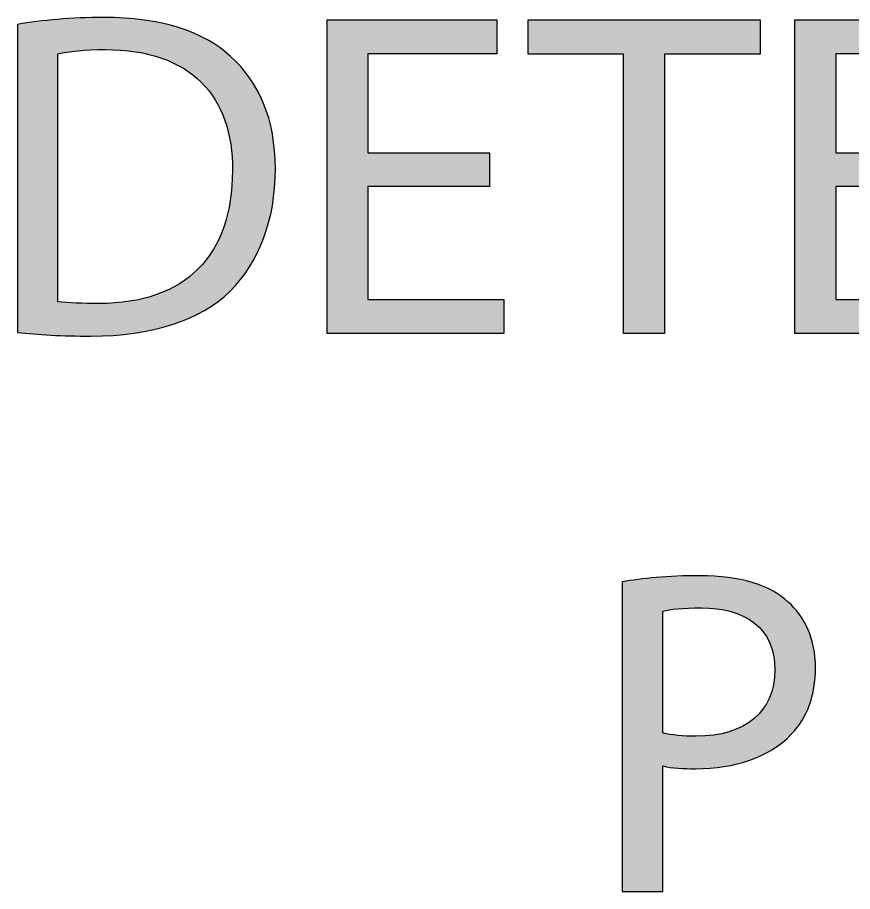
# Model space of a CAD drawing. Extents: x 0 to 360, y -268 to 0.
# Drawn here: x 291.81 to 297.19, y -194 to -188.37 of the extents above; entities that cross this region are included whole.
import ezdxf

# ---------------------------------------------------------------- set-up
doc = ezdxf.new("R2010")
doc.units = 0
doc.layers.add('LAYER_1', color=7, linetype='CONTINUOUS')

# ---------------------------------------------------------------- blocks, each defined once
blk = doc.blocks.new('*U375')
at = {"layer": 'LAYER_1', "color": 250}
for points in [[(292.0296, -190.4135), (291.8144, -188.4107), (292.0296, -188.3838)], [(292.0736, -190.4146), (292.0296, -188.3838), (292.0736, -188.3783)], [(292.0296, -190.4135), (292.0296, -188.3838), (292.0736, -190.4146)], [(292.0749, -190.4146), (292.0736, -188.3783), (292.0749, -188.3782)], [(292.0736, -190.4146), (292.0736, -188.3783), (292.0749, -190.4146)], [(292.1934, -188.5822), (292.0749, -188.3782), (292.1934, -188.3733)], [(292.2033, -188.5807), (292.1934, -188.3733), (292.2033, -188.3728)], [(292.2878, -188.5769), (292.2033, -188.3728), (292.2878, -188.3693)], [(292.3387, -188.5745), (292.2878, -188.3693), (292.3387, -188.3672)], [(292.3691, -188.5732), (292.3387, -188.3672), (292.3691, -188.3659)], [(292.3808, -188.5726), (292.3808, -188.3663), (292.4312, -188.5744)], [(292.4312, -188.5744), (292.4312, -188.3679), (292.4408, -188.5748)], [(292.4408, -188.5748), (292.4408, -188.3681), (292.481, -188.5762)], [(292.481, -188.5762), (292.481, -188.3694), (292.5046, -188.5788)], [(292.5046, -188.5788), (292.5046, -188.3701), (292.5368, -188.5824)], [(292.5368, -188.5824), (292.5368, -188.3733), (292.5666, -188.5857)], [(292.5666, -188.5857), (292.5666, -188.3762), (292.5745, -188.5866)], [(292.5745, -188.5866), (292.5745, -188.377), (292.6264, -188.5968)], [(292.6264, -188.5968), (292.6264, -188.3821), (292.6302, -188.5976)], [(292.6302, -188.5976), (292.6302, -188.3825), (292.6616, -188.6038)], [(292.6616, -188.6038), (292.6616, -188.388), (292.6935, -188.6132)], [(292.6935, -188.6132), (292.6935, -188.3937), (292.7098, -188.618)], [(292.7098, -188.618), (292.7098, -188.3965), (292.742, -188.6275)], [(292.742, -188.6275), (292.742, -188.4022), (292.7461, -188.6291)], [(292.7461, -188.6291), (292.7461, -188.4029), (292.7869, -188.6457)], [(291.8144, -190.3958), (291.8144, -188.4107), (292.0296, -190.4135)], [(292.7869, -188.6457), (292.7869, -188.4137), (292.8115, -188.6557)], [(292.8115, -188.6557), (292.8115, -188.4203), (292.8159, -188.6575)], [(292.8159, -188.6575), (292.8159, -188.4214), (292.8525, -188.6772)], [(292.8525, -188.6772), (292.8525, -188.4311), (292.8575, -188.6799)], [(292.8575, -188.6799), (292.8575, -188.433), (292.8832, -188.6937)], [(292.8832, -188.6937), (292.8832, -188.4425), (292.9201, -188.7193)], [(292.9201, -188.7193), (292.9201, -188.456), (292.9217, -188.7204)], [(292.9217, -188.7204), (292.9217, -188.4566), (292.944, -188.7359)], [(292.944, -188.7359), (292.944, -188.4649), (292.9496, -188.7408)], [(292.9496, -188.7408), (292.9496, -188.4669), (292.9794, -188.7671)], [(292.9794, -188.7671), (292.9794, -188.4815), (292.9983, -188.7838)], [(292.9983, -188.7838), (292.9983, -188.4908), (293.0188, -188.8068)], [(293.0188, -188.8068), (293.0188, -188.5008), (293.0305, -188.8198)], [(293.0305, -188.8198), (293.0305, -188.5065), (293.0377, -188.828)], [(293.0377, -188.828), (293.0377, -188.5101), (293.0461, -188.8374)], [(293.0461, -188.8374), (293.0461, -188.5154), (293.0749, -188.8785)], [(293.0749, -188.8785), (293.0749, -188.5337), (293.0874, -188.8963)], [(293.0874, -188.8963), (293.0874, -188.5417), (293.1072, -188.9329)], [(293.1072, -188.9329), (293.1072, -188.5543), (293.1127, -188.943)], [(293.1127, -188.943), (293.1127, -188.5577), (293.117, -188.9509)], [(293.117, -188.9509), (293.117, -188.5605), (293.1222, -188.9604)], [(293.1222, -188.9604), (293.1222, -188.5647), (293.1437, -189.0131)], [(293.1437, -189.0131), (293.1437, -188.5822), (293.1505, -189.0296)], [(293.1505, -189.0296), (293.1505, -188.5877), (293.168, -189.0887)], [(293.168, -189.0887), (293.168, -188.6018), (293.1724, -189.1036)], [(293.1724, -189.1036), (293.1724, -188.6054), (293.1849, -189.1673)], [(293.1849, -189.1673), (293.1849, -188.6155), (293.1854, -189.1698)], [(293.1854, -189.1698), (293.1854, -188.6159), (293.1876, -189.1814)], [(293.1876, -189.1814), (293.1876, -188.6178), (293.1878, -189.1822)], [(293.1878, -189.1822), (293.1878, -188.6179), (293.1958, -189.2566)], [(293.1958, -189.2566), (293.1958, -188.626), (293.1968, -189.2653)], [(293.1968, -189.2653), (293.1968, -188.627), (293.1993, -189.3526)], [(293.1993, -190.1129), (293.1968, -189.4254), (293.1993, -189.3526)], [(293.1958, -190.1168), (293.1878, -189.5243), (293.1958, -189.4522)], [(293.1968, -190.1158), (293.1958, -189.4522), (293.1968, -189.4254)], [(293.1876, -190.126), (293.1854, -189.5461), (293.1876, -189.5258)], [(293.1878, -190.1259), (293.1876, -189.5258), (293.1878, -189.5243)], [(293.1849, -190.1291), (293.1724, -189.6121), (293.1849, -189.5486)], [(293.1854, -190.1286), (293.1849, -189.5486), (293.1854, -189.5461)], [(293.168, -190.1436), (293.1505, -189.6938), (293.168, -189.6344)], [(293.1724, -190.1399), (293.168, -189.6344), (293.1724, -189.6121)], [(293.1505, -190.1587), (293.1437, -189.7168), (293.1505, -189.6938)], [(293.1437, -190.1645), (293.1222, -189.7699), (293.1437, -189.7168)], [(293.1072, -190.1958), (293.0874, -189.8404), (293.1072, -189.8034)], [(293.1127, -190.1911), (293.1072, -189.8034), (293.1127, -189.7932)], [(293.117, -190.1875), (293.1127, -189.7932), (293.117, -189.7827)], [(293.1222, -190.183), (293.117, -189.7827), (293.1222, -189.7699)], [(293.0749, -190.2172), (293.0461, -189.9053), (293.0749, -189.8636)], [(293.0874, -190.2089), (293.0749, -189.8636), (293.0874, -189.8404)], [(293.0377, -190.2417), (293.0305, -189.9279), (293.0377, -189.9174)], [(293.0461, -190.2362), (293.0377, -189.9174), (293.0461, -189.9053)], [(292.9983, -190.2646), (292.9794, -189.9858), (292.9983, -189.9643)], [(293.0188, -190.2542), (292.9983, -189.9643), (293.0188, -189.9411)], [(293.0305, -190.2465), (293.0188, -189.9411), (293.0305, -189.9279)], [(292.9217, -190.3033), (292.9201, -190.0385), (292.9217, -190.0374)], [(292.944, -190.292), (292.9217, -190.0374), (292.944, -190.0174)], [(292.9496, -190.2892), (292.944, -190.0174), (292.9496, -190.0124)], [(292.9794, -190.2742), (292.9496, -190.0124), (292.9794, -189.9858)], [(292.8525, -190.3298), (292.8159, -190.1051), (292.8525, -190.0852)], [(292.8575, -190.3279), (292.8525, -190.0852), (292.8575, -190.0824)], [(292.8832, -190.3181), (292.8575, -190.0824), (292.8832, -190.0644)], [(292.9201, -190.3041), (292.8832, -190.0644), (292.9201, -190.0385)], [(292.742, -190.3644), (292.7098, -190.1526), (292.742, -190.1393)], [(292.7461, -190.3633), (292.742, -190.1393), (292.7461, -190.1376)], [(292.7869, -190.3521), (292.7461, -190.1376), (292.7869, -190.1209)], [(292.8115, -190.3453), (292.7869, -190.1209), (292.8115, -190.1075)], [(292.8159, -190.3437), (292.8115, -190.1075), (292.8159, -190.1051)], [(292.0749, -190.4146), (292.0749, -190.198), (292.1934, -190.4176)], [(292.1934, -190.4176), (292.1934, -190.2073), (292.2033, -190.4178)], [(292.2033, -190.4178), (292.2033, -190.2074), (292.2878, -190.4199)], [(292.4312, -190.4152), (292.3808, -190.2083), (292.4312, -190.2065)], [(292.4408, -190.4141), (292.4312, -190.2065), (292.4408, -190.2061)], [(292.481, -190.41), (292.4408, -190.2061), (292.481, -190.2016)], [(292.5046, -190.4075), (292.481, -190.2016), (292.5046, -190.1989)], [(292.5368, -190.4041), (292.5046, -190.1989), (292.5368, -190.1953)], [(292.5666, -190.401), (292.5368, -190.1953), (292.5666, -190.1894)], [(292.5745, -190.3996), (292.5666, -190.1894), (292.5745, -190.1878)], [(292.6264, -190.39), (292.5745, -190.1878), (292.6264, -190.1774)], [(292.6302, -190.3893), (292.6264, -190.1774), (292.6302, -190.1763)], [(292.6616, -190.3836), (292.6302, -190.1763), (292.6616, -190.1669)], [(292.6935, -190.3777), (292.6616, -190.1669), (292.6935, -190.1574)], [(292.7098, -190.3732), (292.6935, -190.1574), (292.7098, -190.1526)], [(292.3691, -190.4172), (292.3387, -190.2098), (292.3691, -190.2087)], [(292.3808, -190.4168), (292.3691, -190.2087), (292.3808, -190.2083)]]:
    blk.add_solid(points, dxfattribs=at)
at = {"layer": 'LAYER_1', "color": 250, "extrusion": (0, 0, -1)}
for points in [[(-292.0749, -188.5999), (-292.0749, -188.3782), (-292.1934, -188.5822)], [(-292.1934, -188.5822), (-292.1934, -188.3733), (-292.2033, -188.5807)], [(-292.2033, -188.5807), (-292.2033, -188.3728), (-292.2878, -188.5769)], [(-292.2878, -188.5769), (-292.2878, -188.3693), (-292.3387, -188.5745)], [(-292.3387, -188.5745), (-292.3387, -188.3672), (-292.3691, -188.5732)], [(-292.3691, -188.5732), (-292.3691, -188.3659), (-292.3808, -188.5726)], [(-292.3808, -188.5726), (-292.3691, -188.3659), (-292.3808, -188.3663)], [(-292.4312, -188.5744), (-292.3808, -188.3663), (-292.4312, -188.3679)], [(-292.4408, -188.5748), (-292.4312, -188.3679), (-292.4408, -188.3681)], [(-292.481, -188.5762), (-292.4408, -188.3681), (-292.481, -188.3694)], [(-292.5046, -188.5788), (-292.481, -188.3694), (-292.5046, -188.3701)], [(-292.5368, -188.5824), (-292.5046, -188.3701), (-292.5368, -188.3733)], [(-292.5666, -188.5857), (-292.5368, -188.3733), (-292.5666, -188.3762)], [(-292.5745, -188.5866), (-292.5666, -188.3762), (-292.5745, -188.377)], [(-292.6264, -188.5968), (-292.5745, -188.377), (-292.6264, -188.3821)], [(-292.6302, -188.5976), (-292.6264, -188.3821), (-292.6302, -188.3825)], [(-292.6616, -188.6038), (-292.6302, -188.3825), (-292.6616, -188.388)], [(-292.6935, -188.6132), (-292.6616, -188.388), (-292.6935, -188.3937)], [(-292.7098, -188.618), (-292.6935, -188.3937), (-292.7098, -188.3965)], [(-292.742, -188.6275), (-292.7098, -188.3965), (-292.742, -188.4022)], [(-292.7461, -188.6291), (-292.742, -188.4022), (-292.7461, -188.4029)], [(-292.7869, -188.6457), (-292.7461, -188.4029), (-292.7869, -188.4137)], [(-292.8115, -188.6557), (-292.7869, -188.4137), (-292.8115, -188.4203)], [(-292.8159, -188.6575), (-292.8115, -188.4203), (-292.8159, -188.4214)], [(-292.8525, -188.6772), (-292.8159, -188.4214), (-292.8525, -188.4311)], [(-292.8575, -188.6799), (-292.8525, -188.4311), (-292.8575, -188.433)], [(-292.8832, -188.6937), (-292.8575, -188.433), (-292.8832, -188.4425)], [(-292.9201, -188.7193), (-292.8832, -188.4425), (-292.9201, -188.456)], [(-292.9217, -188.7204), (-292.9201, -188.456), (-292.9217, -188.4566)], [(-292.944, -188.7359), (-292.9217, -188.4566), (-292.944, -188.4649)], [(-292.9496, -188.7408), (-292.944, -188.4649), (-292.9496, -188.4669)], [(-292.9794, -188.7671), (-292.9496, -188.4669), (-292.9794, -188.4815)], [(-292.9983, -188.7838), (-292.9794, -188.4815), (-292.9983, -188.4908)], [(-293.0188, -188.8068), (-292.9983, -188.4908), (-293.0188, -188.5008)], [(-293.0305, -188.8198), (-293.0188, -188.5008), (-293.0305, -188.5065)], [(-293.0377, -188.828), (-293.0305, -188.5065), (-293.0377, -188.5101)], [(-293.0461, -188.8374), (-293.0377, -188.5101), (-293.0461, -188.5154)], [(-293.0749, -188.8785), (-293.0461, -188.5154), (-293.0749, -188.5337)], [(-293.0874, -188.8963), (-293.0749, -188.5337), (-293.0874, -188.5417)], [(-293.1072, -188.9329), (-293.0874, -188.5417), (-293.1072, -188.5543)], [(-293.1127, -188.943), (-293.1072, -188.5543), (-293.1127, -188.5577)], [(-293.117, -188.9509), (-293.1127, -188.5577), (-293.117, -188.5605)], [(-293.1222, -188.9604), (-293.117, -188.5605), (-293.1222, -188.5647)], [(-293.1437, -189.0131), (-293.1222, -188.5647), (-293.1437, -188.5822)], [(-293.1505, -189.0296), (-293.1437, -188.5822), (-293.1505, -188.5877)], [(-293.168, -189.0887), (-293.1505, -188.5877), (-293.168, -188.6018)], [(-293.1724, -189.1036), (-293.168, -188.6018), (-293.1724, -188.6054)], [(-293.1849, -189.1673), (-293.1724, -188.6054), (-293.1849, -188.6155)], [(-293.1854, -189.1698), (-293.1849, -188.6155), (-293.1854, -188.6159)], [(-293.1876, -189.1814), (-293.1854, -188.6159), (-293.1876, -188.6178)], [(-293.1878, -189.1822), (-293.1876, -188.6178), (-293.1878, -188.6179)], [(-293.1958, -189.2566), (-293.1878, -188.6179), (-293.1958, -188.626)], [(-293.1968, -189.2653), (-293.1958, -188.626), (-293.1968, -188.627)], [(-293.1993, -189.3526), (-293.1968, -188.627), (-293.1993, -188.6295)], [(-293.1993, -190.1129), (-293.1993, -188.6295), (-293.2506, -190.0555)], [(-293.2506, -190.0555), (-293.1993, -188.6295), (-293.2506, -188.6811)], [(-293.2506, -190.0555), (-293.2506, -188.6811), (-293.2524, -190.0529)], [(-293.2524, -190.0529), (-293.2506, -188.6811), (-293.2524, -188.6829)], [(-293.2524, -190.0529), (-293.2524, -188.6829), (-293.3085, -189.9742)], [(-293.3085, -189.9742), (-293.2524, -188.6829), (-293.3085, -188.7533)], [(-293.3085, -189.9742), (-293.3085, -188.7533), (-293.3096, -189.9722)], [(-293.3096, -189.9722), (-293.3085, -188.7533), (-293.3096, -188.7548)], [(-293.3096, -189.9722), (-293.3096, -188.7548), (-293.3583, -189.8857)], [(-293.3583, -189.8857), (-293.3096, -188.7548), (-293.3583, -188.8326)], [(-293.3583, -189.8857), (-293.3583, -188.8326), (-293.359, -189.8841)], [(-293.359, -189.8841), (-293.3583, -188.8326), (-293.359, -188.8337)], [(-293.359, -189.8841), (-293.359, -188.8337), (-293.3997, -189.7901)], [(-293.3997, -189.7901), (-293.359, -188.8337), (-293.3997, -188.9191)], [(-293.3997, -189.7901), (-293.3997, -188.9191), (-293.4001, -189.7891)], [(-293.4001, -189.7891), (-293.3997, -188.9191), (-293.4001, -188.9199)], [(-293.4001, -189.7891), (-293.4001, -188.9199), (-293.4325, -189.6879)], [(-293.4325, -189.6879), (-293.4001, -188.9199), (-293.4325, -189.0132)], [(-293.4325, -189.6879), (-293.4325, -189.0132), (-293.4326, -189.6872)], [(-293.4326, -189.6872), (-293.4325, -189.0132), (-293.4326, -189.0137)], [(-293.4326, -189.6872), (-293.4326, -189.0137), (-293.4563, -189.5792)], [(-293.4563, -189.5792), (-293.4326, -189.0137), (-293.4563, -189.1152)], [(-293.4563, -189.5792), (-293.4563, -189.1152), (-293.4563, -189.5788)], [(-293.4563, -189.5788), (-293.4563, -189.1152), (-293.4563, -189.1154)], [(-293.4563, -189.5788), (-293.4563, -189.1154), (-293.4707, -189.4643)], [(-293.4707, -189.4643), (-293.4563, -189.1154), (-293.4707, -189.2252)], [(-293.4707, -189.4643), (-293.4707, -189.2252), (-293.4707, -189.4642)], [(-293.4707, -189.4642), (-293.4707, -189.2252), (-293.4707, -189.2253)], [(-293.4707, -189.4642), (-293.4707, -189.2253), (-293.4756, -189.3437)], [(-293.1958, -190.1168), (-293.1958, -189.4522), (-293.1968, -190.1158)], [(-293.1968, -190.1158), (-293.1968, -189.4254), (-293.1993, -190.1129)], [(-293.1876, -190.126), (-293.1876, -189.5258), (-293.1878, -190.1259)], [(-293.1878, -190.1259), (-293.1878, -189.5243), (-293.1958, -190.1168)], [(-293.1849, -190.1291), (-293.1849, -189.5486), (-293.1854, -190.1286)], [(-293.1854, -190.1286), (-293.1854, -189.5461), (-293.1876, -190.126)], [(-293.168, -190.1436), (-293.168, -189.6344), (-293.1724, -190.1399)], [(-293.1724, -190.1399), (-293.1724, -189.6121), (-293.1849, -190.1291)], [(-293.1505, -190.1587), (-293.1505, -189.6938), (-293.168, -190.1436)], [(-293.1437, -190.1645), (-293.1437, -189.7168), (-293.1505, -190.1587)], [(-293.1072, -190.1958), (-293.1072, -189.8034), (-293.1127, -190.1911)], [(-293.1127, -190.1911), (-293.1127, -189.7932), (-293.117, -190.1875)], [(-293.117, -190.1875), (-293.117, -189.7827), (-293.1222, -190.183)], [(-293.1222, -190.183), (-293.1222, -189.7699), (-293.1437, -190.1645)], [(-293.0749, -190.2172), (-293.0749, -189.8636), (-293.0874, -190.2089)], [(-293.0874, -190.2089), (-293.0874, -189.8404), (-293.1072, -190.1958)], [(-293.0377, -190.2417), (-293.0377, -189.9174), (-293.0461, -190.2362)], [(-293.0461, -190.2362), (-293.0461, -189.9053), (-293.0749, -190.2172)], [(-292.9983, -190.2646), (-292.9983, -189.9643), (-293.0188, -190.2542)], [(-293.0188, -190.2542), (-293.0188, -189.9411), (-293.0305, -190.2465)], [(-293.0305, -190.2465), (-293.0305, -189.9279), (-293.0377, -190.2417)], [(-292.9217, -190.3033), (-292.9217, -190.0374), (-292.944, -190.292)], [(-292.944, -190.292), (-292.944, -190.0174), (-292.9496, -190.2892)], [(-292.9496, -190.2892), (-292.9496, -190.0124), (-292.9794, -190.2742)], [(-292.9794, -190.2742), (-292.9794, -189.9858), (-292.9983, -190.2646)], [(-292.8525, -190.3298), (-292.8525, -190.0852), (-292.8575, -190.3279)], [(-292.8575, -190.3279), (-292.8575, -190.0824), (-292.8832, -190.3181)], [(-292.8832, -190.3181), (-292.8832, -190.0644), (-292.9201, -190.3041)], [(-292.9201, -190.3041), (-292.9201, -190.0385), (-292.9217, -190.3033)], [(-292.742, -190.3644), (-292.742, -190.1393), (-292.7461, -190.3633)], [(-292.7461, -190.3633), (-292.7461, -190.1376), (-292.7869, -190.3521)], [(-292.7869, -190.3521), (-292.7869, -190.1209), (-292.8115, -190.3453)], [(-292.8115, -190.3453), (-292.8115, -190.1075), (-292.8159, -190.3437)], [(-292.8159, -190.3437), (-292.8159, -190.1051), (-292.8525, -190.3298)], [(-292.1934, -190.4176), (-292.0749, -190.198), (-292.1934, -190.2073)], [(-292.2033, -190.4178), (-292.1934, -190.2073), (-292.2033, -190.2074)], [(-292.2878, -190.4199), (-292.2033, -190.2074), (-292.2878, -190.2089)], [(-292.4312, -190.4152), (-292.4312, -190.2065), (-292.4408, -190.4141)], [(-292.4408, -190.4141), (-292.4408, -190.2061), (-292.481, -190.41)], [(-292.481, -190.41), (-292.481, -190.2016), (-292.5046, -190.4075)], [(-292.5046, -190.4075), (-292.5046, -190.1989), (-292.5368, -190.4041)], [(-292.5368, -190.4041), (-292.5368, -190.1953), (-292.5666, -190.401)], [(-292.5666, -190.401), (-292.5666, -190.1894), (-292.5745, -190.3996)], [(-292.5745, -190.3996), (-292.5745, -190.1878), (-292.6264, -190.39)], [(-292.6264, -190.39), (-292.6264, -190.1774), (-292.6302, -190.3893)], [(-292.6302, -190.3893), (-292.6302, -190.1763), (-292.6616, -190.3836)], [(-292.6616, -190.3836), (-292.6616, -190.1669), (-292.6935, -190.3777)], [(-292.6935, -190.3777), (-292.6935, -190.1574), (-292.7098, -190.3732)], [(-292.7098, -190.3732), (-292.7098, -190.1526), (-292.742, -190.3644)], [(-292.2878, -190.4199), (-292.2878, -190.2089), (-292.3387, -190.4182)], [(-292.3387, -190.4182), (-292.2878, -190.2089), (-292.3387, -190.2098)], [(-292.3387, -190.4182), (-292.3387, -190.2098), (-292.3691, -190.4172)], [(-292.3691, -190.4172), (-292.3691, -190.2087), (-292.3808, -190.4168)], [(-292.3808, -190.4168), (-292.3808, -190.2083), (-292.4312, -190.4152)]]:
    blk.add_solid(points, dxfattribs=at)
blk = doc.blocks.new('*U376')
at = {"layer": 'LAYER_1', "color": 250, "extrusion": (0, 0, -1)}
for points in [[(-293.8084, -190.402), (-293.8084, -188.3811), (-294.0723, -190.402)], [(-294.0723, -190.402), (-293.8084, -188.3811), (-294.0723, -188.3811)], [(-294.8544, -188.5999), (-294.8544, -188.3811), (-294.9026, -188.5999)], [(-294.9026, -188.5999), (-294.8544, -188.3811), (-294.9026, -188.3811)], [(-294.8544, -190.402), (-294.8544, -190.1829), (-294.9026, -190.402)], [(-294.9026, -190.402), (-294.8544, -190.1829), (-294.9026, -190.1829)], [(-294.9026, -190.402), (-294.9026, -190.1829), (-294.9474, -190.402)], [(-294.9474, -190.402), (-294.9026, -190.1829), (-294.9474, -190.1829)]]:
    blk.add_solid(points, dxfattribs=at)
at = {"layer": 'LAYER_1', "color": 250}
for points in [[(294.0723, -188.5999), (294.0723, -188.3811), (294.8544, -188.5999)], [(294.8544, -188.5999), (294.0723, -188.3811), (294.8544, -188.3811)], [(294.0723, -189.4546), (294.0723, -189.2382), (294.8544, -189.4546)], [(294.8544, -189.4546), (294.0723, -189.2382), (294.8544, -189.2382)], [(294.0723, -190.402), (294.0723, -190.1829), (294.8544, -190.402)], [(294.8544, -190.402), (294.0723, -190.1829), (294.8544, -190.1829)]]:
    blk.add_solid(points, dxfattribs=at)
blk = doc.blocks.new('*U377')
at = {"layer": 'LAYER_1', "color": 250}
for points in [[(295.1038, -188.603), (295.1038, -188.3811), (295.7184, -188.603)], [(295.7184, -188.603), (295.1038, -188.3811), (295.7184, -188.3811)], [(295.9823, -188.603), (295.9823, -188.3811), (296.5996, -188.603)], [(296.5996, -188.603), (295.9823, -188.3811), (296.5996, -188.3811)]]:
    blk.add_solid(points, dxfattribs=at)
at = {"layer": 'LAYER_1', "color": 250, "extrusion": (0, 0, -1)}
for points in [[(-295.7184, -190.402), (-295.7184, -188.3811), (-295.9823, -190.402)], [(-295.9823, -190.402), (-295.7184, -188.3811), (-295.9823, -188.3811)]]:
    blk.add_solid(points, dxfattribs=at)
blk = doc.blocks.new('*U378')
at = {"layer": 'LAYER_1', "color": 250, "extrusion": (0, 0, -1)}
for points in [[(-296.8215, -190.402), (-296.8215, -188.3811), (-297.0854, -190.402)], [(-297.0854, -190.402), (-296.8215, -188.3811), (-297.0854, -188.3811)], [(-297.8681, -188.5999), (-297.8681, -188.3811), (-297.9164, -188.5999)], [(-297.9164, -188.5999), (-297.8681, -188.3811), (-297.9164, -188.3811)], [(-297.8681, -190.402), (-297.8681, -190.1829), (-297.9164, -190.402)], [(-297.9164, -190.402), (-297.8681, -190.1829), (-297.9164, -190.1829)], [(-297.9164, -190.402), (-297.9164, -190.1829), (-297.9611, -190.402)], [(-297.9611, -190.402), (-297.9164, -190.1829), (-297.9611, -190.1829)]]:
    blk.add_solid(points, dxfattribs=at)
at = {"layer": 'LAYER_1', "color": 250}
for points in [[(297.0854, -188.5999), (297.0854, -188.3811), (297.8681, -188.5999)], [(297.8681, -188.5999), (297.0854, -188.3811), (297.8681, -188.3811)], [(297.0854, -189.4546), (297.0854, -189.2382), (297.8681, -189.4546)], [(297.8681, -189.4546), (297.0854, -189.2382), (297.8681, -189.2382)], [(297.0854, -190.402), (297.0854, -190.1829), (297.8681, -190.402)], [(297.8681, -190.402), (297.0854, -190.1829), (297.8681, -190.1829)]]:
    blk.add_solid(points, dxfattribs=at)
blk = doc.blocks.new('*U384')
at = {"layer": 'LAYER_1', "color": 250}
for points in [[(295.9297, -194), (295.7108, -192.0033), (295.9297, -191.9761)], [(295.9719, -194), (295.9297, -191.9761), (295.9719, -191.9743)], [(296.0132, -192.1839), (295.9719, -191.9743), (296.0132, -191.9726)], [(296.0173, -192.1834), (296.0132, -191.9726), (296.0173, -191.9724)], [(296.0684, -192.1774), (296.0173, -191.9724), (296.0684, -191.9703)], [(296.0688, -192.1773), (296.0684, -191.9703), (296.0688, -191.9703)], [(296.07, -192.1773), (296.0688, -191.9703), (296.07, -191.9702)], [(296.1814, -192.1728), (296.07, -191.9702), (296.1814, -191.9656)], [(296.1876, -192.1726), (296.1814, -191.9656), (296.1876, -191.9653)], [(296.2117, -192.1716), (296.1876, -191.9653), (296.2117, -191.9643)], [(296.2179, -192.1714), (296.2179, -191.9647), (296.2452, -192.173)], [(296.2452, -192.173), (296.2452, -191.9664), (296.2998, -192.1762)], [(296.2998, -192.1762), (296.2998, -191.9697), (296.3201, -192.1775)], [(296.3201, -192.1775), (296.3201, -191.971), (296.3513, -192.1825)], [(296.3513, -192.1825), (296.3513, -191.9729), (296.3657, -192.1848)], [(296.3657, -192.1848), (296.3657, -191.9738), (296.3675, -192.1851)], [(296.3675, -192.1851), (296.3675, -191.9739), (296.3921, -192.1909)], [(296.3921, -192.1909), (296.3921, -191.9754), (296.3996, -192.1927)], [(296.3996, -192.1927), (296.3996, -191.977), (296.4124, -192.1957)], [(296.4124, -192.1957), (296.4124, -191.9796), (296.4446, -192.2063)], [(296.4446, -192.2063), (296.4446, -191.9864), (296.4544, -192.2095)], [(296.4544, -192.2095), (296.4544, -191.9885), (296.4862, -192.2232)], [(296.4862, -192.2232), (296.4862, -191.9951), (296.4936, -192.2264)], [(296.4936, -192.2264), (296.4936, -191.9967), (296.5244, -192.2434)], [(296.5244, -192.2434), (296.5244, -192.0031), (296.5298, -192.2464)], [(296.5298, -192.2464), (296.5298, -192.0043), (296.5331, -192.2487)], [(296.5331, -192.2487), (296.5331, -192.005), (296.5466, -192.2582)], [(296.5466, -192.2582), (296.5466, -192.0078), (296.5589, -192.2669)], [(296.5589, -192.2669), (296.5589, -192.0128), (296.5627, -192.2695)], [(296.5627, -192.2695), (296.5627, -192.0144), (296.5898, -192.2936)], [(296.5898, -192.2936), (296.5898, -192.0254), (296.5923, -192.2958)], [(296.5923, -192.2958), (296.5923, -192.0265), (296.609, -192.3147)], [(296.609, -192.3147), (296.609, -192.0333), (296.6168, -192.3235)], [(296.6168, -192.3235), (296.6168, -192.0365), (296.6184, -192.3253)], [(296.6184, -192.3253), (296.6184, -192.0372), (296.64, -192.3567)], [(296.64, -192.3567), (296.64, -192.046), (296.6409, -192.358)], [(296.6409, -192.358), (296.6409, -192.0464), (296.6592, -192.393)], [(296.6592, -192.393), (296.6592, -192.0538), (296.6597, -192.3939)], [(296.6597, -192.3939), (296.6597, -192.054), (296.6743, -192.4325)], [(296.6743, -192.4325), (296.6743, -192.06), (296.6745, -192.433)], [(296.6745, -192.433), (296.6745, -192.0601), (296.6753, -192.4361)], [(296.6753, -192.4361), (296.6753, -192.0604), (296.6791, -192.4514)], [(296.6791, -192.4514), (296.6791, -192.0631), (296.6852, -192.4752)], [(296.6852, -192.4752), (296.6852, -192.0673), (296.6852, -192.4754)], [(296.6852, -192.4754), (296.6852, -192.0674), (296.6918, -192.521)], [(296.6918, -192.521), (296.6918, -192.0719), (296.6918, -192.5211)], [(296.6918, -192.5211), (296.6918, -192.072), (296.694, -192.57)], [(296.694, -193.0731), (296.6918, -192.6196), (296.694, -192.57)], [(296.6918, -193.0746), (296.6852, -192.6663), (296.6918, -192.6198)], [(296.6918, -193.0746), (296.6918, -192.6198), (296.6918, -192.6196)], [(296.6852, -193.0793), (296.6791, -192.6912), (296.6852, -192.6668)], [(296.6852, -193.0793), (296.6852, -192.6668), (296.6852, -192.6663)], [(296.6743, -193.0862), (296.6597, -192.7508), (296.6743, -192.7109)], [(296.6745, -193.0861), (296.6743, -192.7109), (296.6745, -192.7101)], [(296.6753, -193.0857), (296.6745, -192.7101), (296.6753, -192.7069)], [(296.6791, -193.0836), (296.6753, -192.7069), (296.6791, -192.6912)], [(296.64, -193.1049), (296.6184, -192.8232), (296.64, -192.7904)], [(296.6409, -193.1044), (296.64, -192.7904), (296.6409, -192.7885)], [(296.6592, -193.0944), (296.6409, -192.7885), (296.6592, -192.7521)], [(296.6597, -193.0942), (296.6592, -192.7521), (296.6597, -192.7508)], [(296.5923, -193.1286), (296.5898, -192.8578), (296.5923, -192.8547)], [(296.609, -193.1217), (296.5923, -192.8547), (296.609, -192.8348)], [(296.6168, -193.1175), (296.609, -192.8348), (296.6168, -192.8256)], [(296.6184, -193.1166), (296.6168, -192.8256), (296.6184, -192.8232)], [(296.5298, -193.1538), (296.5244, -192.9126), (296.5298, -192.9085)], [(296.5331, -193.1529), (296.5298, -192.9085), (296.5331, -192.9061)], [(296.5466, -193.1474), (296.5331, -192.9061), (296.5466, -192.896)], [(296.5589, -193.1423), (296.5466, -192.896), (296.5589, -192.8868)], [(296.5627, -193.1408), (296.5589, -192.8868), (296.5627, -192.8832)], [(296.5898, -193.1296), (296.5627, -192.8832), (296.5898, -192.8578)], [(296.4124, -193.1831), (296.3996, -192.9703), (296.4124, -192.9657)], [(296.4446, -193.175), (296.4124, -192.9657), (296.4446, -192.9544)], [(296.4544, -193.1726), (296.4446, -192.9544), (296.4544, -192.9498)], [(296.4862, -193.1646), (296.4544, -192.9498), (296.4862, -192.9351)], [(296.4936, -193.1628), (296.4862, -192.9351), (296.4936, -192.9308)], [(296.5244, -193.1551), (296.4936, -192.9308), (296.5244, -192.9126)], [(295.9719, -193.1904), (295.9719, -192.9775), (296.0132, -193.1967)], [(296.0132, -193.1967), (296.0132, -192.9864), (296.0173, -193.1973)], [(296.0173, -193.1973), (296.0173, -192.9873), (296.0684, -193.205)], [(296.0684, -193.205), (296.0684, -192.9939), (296.0688, -193.2051)], [(296.0688, -193.2051), (296.0688, -192.9939), (296.07, -193.2053)], [(296.07, -193.2053), (296.07, -192.994), (296.1814, -193.2087)], [(296.2117, -193.2064), (296.1876, -192.9989), (296.2117, -192.9981)], [(296.2179, -193.2059), (296.2117, -192.9981), (296.2179, -192.9979)], [(296.2452, -193.2039), (296.2179, -192.9979), (296.2452, -192.9971)], [(296.2998, -193.1997), (296.2452, -192.9971), (296.2998, -192.9917)], [(296.3201, -193.1982), (296.2998, -192.9917), (296.3201, -192.9881)], [(296.3513, -193.1958), (296.3201, -192.9881), (296.3513, -192.9827)], [(296.3657, -193.1947), (296.3513, -192.9827), (296.3657, -192.979)], [(296.3675, -193.1943), (296.3657, -192.979), (296.3675, -192.9785)], [(296.3921, -193.1881), (296.3675, -192.9785), (296.3921, -192.9722)], [(296.3996, -193.1863), (296.3921, -192.9722), (296.3996, -192.9703)]]:
    blk.add_solid(points, dxfattribs=at)
at = {"layer": 'LAYER_1', "color": 250, "extrusion": (0, 0, -1)}
for points in [[(-295.7108, -194), (-295.7108, -192.0033), (-295.9297, -194)], [(-295.9297, -194), (-295.9297, -191.9761), (-295.9719, -194)], [(-295.9719, -192.1921), (-295.9719, -191.9743), (-296.0132, -192.1839)], [(-296.0132, -192.1839), (-296.0132, -191.9726), (-296.0173, -192.1834)], [(-296.0173, -192.1834), (-296.0173, -191.9724), (-296.0684, -192.1774)], [(-296.0684, -192.1774), (-296.0684, -191.9703), (-296.0688, -192.1773)], [(-296.0688, -192.1773), (-296.0688, -191.9703), (-296.07, -192.1773)], [(-296.07, -192.1773), (-296.07, -191.9702), (-296.1814, -192.1728)], [(-296.1814, -192.1728), (-296.1814, -191.9656), (-296.1876, -192.1726)], [(-296.1876, -192.1726), (-296.1876, -191.9653), (-296.2117, -192.1716)], [(-296.2117, -192.1716), (-296.2117, -191.9643), (-296.2179, -192.1714)], [(-296.2179, -192.1714), (-296.2117, -191.9643), (-296.2179, -191.9647)], [(-296.2452, -192.173), (-296.2179, -191.9647), (-296.2452, -191.9664)], [(-296.2998, -192.1762), (-296.2452, -191.9664), (-296.2998, -191.9697)], [(-296.3201, -192.1775), (-296.2998, -191.9697), (-296.3201, -191.971)], [(-296.3513, -192.1825), (-296.3201, -191.971), (-296.3513, -191.9729)], [(-296.3657, -192.1848), (-296.3513, -191.9729), (-296.3657, -191.9738)], [(-296.3675, -192.1851), (-296.3657, -191.9738), (-296.3675, -191.9739)], [(-296.3921, -192.1909), (-296.3675, -191.9739), (-296.3921, -191.9754)], [(-296.3996, -192.1927), (-296.3921, -191.9754), (-296.3996, -191.977)], [(-296.4124, -192.1957), (-296.3996, -191.977), (-296.4124, -191.9796)], [(-296.4446, -192.2063), (-296.4124, -191.9796), (-296.4446, -191.9864)], [(-296.4544, -192.2095), (-296.4446, -191.9864), (-296.4544, -191.9885)], [(-296.4862, -192.2232), (-296.4544, -191.9885), (-296.4862, -191.9951)], [(-296.4936, -192.2264), (-296.4862, -191.9951), (-296.4936, -191.9967)], [(-296.5244, -192.2434), (-296.4936, -191.9967), (-296.5244, -192.0031)], [(-296.5298, -192.2464), (-296.5244, -192.0031), (-296.5298, -192.0043)], [(-296.5331, -192.2487), (-296.5298, -192.0043), (-296.5331, -192.005)], [(-296.5466, -192.2582), (-296.5331, -192.005), (-296.5466, -192.0078)], [(-296.5589, -192.2669), (-296.5466, -192.0078), (-296.5589, -192.0128)], [(-296.5627, -192.2695), (-296.5589, -192.0128), (-296.5627, -192.0144)], [(-296.5898, -192.2936), (-296.5627, -192.0144), (-296.5898, -192.0254)], [(-296.5923, -192.2958), (-296.5898, -192.0254), (-296.5923, -192.0265)], [(-296.609, -192.3147), (-296.5923, -192.0265), (-296.609, -192.0333)], [(-296.6168, -192.3235), (-296.609, -192.0333), (-296.6168, -192.0365)], [(-296.6184, -192.3253), (-296.6168, -192.0365), (-296.6184, -192.0372)], [(-296.64, -192.3567), (-296.6184, -192.0372), (-296.64, -192.046)], [(-296.6409, -192.358), (-296.64, -192.046), (-296.6409, -192.0464)], [(-296.6592, -192.393), (-296.6409, -192.0464), (-296.6592, -192.0538)], [(-296.6597, -192.3939), (-296.6592, -192.0538), (-296.6597, -192.054)], [(-296.6743, -192.4325), (-296.6597, -192.054), (-296.6743, -192.06)], [(-296.6745, -192.433), (-296.6743, -192.06), (-296.6745, -192.0601)], [(-296.6753, -192.4361), (-296.6745, -192.0601), (-296.6753, -192.0604)], [(-296.6791, -192.4514), (-296.6753, -192.0604), (-296.6791, -192.0631)], [(-296.6852, -192.4752), (-296.6791, -192.0631), (-296.6852, -192.0673)], [(-296.6852, -192.4754), (-296.6852, -192.0673), (-296.6852, -192.0674)], [(-296.6918, -192.521), (-296.6852, -192.0674), (-296.6918, -192.0719)], [(-296.6918, -192.5211), (-296.6918, -192.0719), (-296.6918, -192.072)], [(-296.694, -192.57), (-296.6918, -192.072), (-296.694, -192.0735)], [(-296.694, -193.0731), (-296.694, -192.0735), (-296.7428, -193.0386)], [(-296.7428, -193.0386), (-296.694, -192.0735), (-296.7428, -192.1075)], [(-296.7428, -193.0386), (-296.7428, -192.1075), (-296.7781, -193.0064)], [(-296.7781, -193.0064), (-296.7428, -192.1075), (-296.7781, -192.1321)], [(-296.7781, -193.0064), (-296.7781, -192.1321), (-296.7995, -192.9868)], [(-296.7995, -192.9868), (-296.7781, -192.1321), (-296.7995, -192.1558)], [(-296.7995, -192.9868), (-296.7995, -192.1558), (-296.8514, -192.9204)], [(-296.8514, -192.9204), (-296.7995, -192.1558), (-296.8514, -192.2135)], [(-296.8514, -192.9204), (-296.8514, -192.2135), (-296.8668, -192.9007)], [(-296.8668, -192.9007), (-296.8514, -192.2135), (-296.8668, -192.2407)], [(-296.8668, -192.9007), (-296.8668, -192.2407), (-296.9072, -192.8173)], [(-296.9072, -192.8173), (-296.8668, -192.2407), (-296.9072, -192.3122)], [(-296.9072, -192.8173), (-296.9072, -192.3122), (-296.9156, -192.8001)], [(-296.9156, -192.8001), (-296.9072, -192.3122), (-296.9156, -192.3392)], [(-296.9156, -192.8001), (-296.9156, -192.3392), (-296.9427, -192.6945)], [(-296.9427, -192.6945), (-296.9156, -192.3392), (-296.9427, -192.4267)], [(-296.9427, -192.6945), (-296.9427, -192.4267), (-296.9452, -192.6849)], [(-296.9452, -192.6849), (-296.9427, -192.4267), (-296.9452, -192.4521)], [(-296.9452, -192.6849), (-296.9452, -192.4521), (-296.9552, -192.5552)], [(-296.6918, -193.0746), (-296.6918, -192.6196), (-296.694, -193.0731)], [(-296.6918, -193.0746), (-296.6918, -192.6198), (-296.6918, -193.0746)], [(-296.6852, -193.0793), (-296.6852, -192.6663), (-296.6918, -193.0746)], [(-296.6852, -193.0793), (-296.6852, -192.6668), (-296.6852, -193.0793)], [(-296.6743, -193.0862), (-296.6743, -192.7109), (-296.6745, -193.0861)], [(-296.6745, -193.0861), (-296.6745, -192.7101), (-296.6753, -193.0857)], [(-296.6753, -193.0857), (-296.6753, -192.7069), (-296.6791, -193.0836)], [(-296.6791, -193.0836), (-296.6791, -192.6912), (-296.6852, -193.0793)], [(-296.64, -193.1049), (-296.64, -192.7904), (-296.6409, -193.1044)], [(-296.6409, -193.1044), (-296.6409, -192.7885), (-296.6592, -193.0944)], [(-296.6592, -193.0944), (-296.6592, -192.7521), (-296.6597, -193.0942)], [(-296.6597, -193.0942), (-296.6597, -192.7508), (-296.6743, -193.0862)], [(-296.5923, -193.1286), (-296.5923, -192.8547), (-296.609, -193.1217)], [(-296.609, -193.1217), (-296.609, -192.8348), (-296.6168, -193.1175)], [(-296.6168, -193.1175), (-296.6168, -192.8256), (-296.6184, -193.1166)], [(-296.6184, -193.1166), (-296.6184, -192.8232), (-296.64, -193.1049)], [(-296.5298, -193.1538), (-296.5298, -192.9085), (-296.5331, -193.1529)], [(-296.5331, -193.1529), (-296.5331, -192.9061), (-296.5466, -193.1474)], [(-296.5466, -193.1474), (-296.5466, -192.896), (-296.5589, -193.1423)], [(-296.5589, -193.1423), (-296.5589, -192.8868), (-296.5627, -193.1408)], [(-296.5627, -193.1408), (-296.5627, -192.8832), (-296.5898, -193.1296)], [(-296.5898, -193.1296), (-296.5898, -192.8578), (-296.5923, -193.1286)], [(-296.4124, -193.1831), (-296.4124, -192.9657), (-296.4446, -193.175)], [(-296.4446, -193.175), (-296.4446, -192.9544), (-296.4544, -193.1726)], [(-296.4544, -193.1726), (-296.4544, -192.9498), (-296.4862, -193.1646)], [(-296.4862, -193.1646), (-296.4862, -192.9351), (-296.4936, -193.1628)], [(-296.4936, -193.1628), (-296.4936, -192.9308), (-296.5244, -193.1551)], [(-296.5244, -193.1551), (-296.5244, -192.9126), (-296.5298, -193.1538)], [(-296.0132, -193.1967), (-295.9719, -192.9775), (-296.0132, -192.9864)], [(-296.0173, -193.1973), (-296.0132, -192.9864), (-296.0173, -192.9873)], [(-296.0684, -193.205), (-296.0173, -192.9873), (-296.0684, -192.9939)], [(-296.0688, -193.2051), (-296.0684, -192.9939), (-296.0688, -192.9939)], [(-296.07, -193.2053), (-296.0688, -192.9939), (-296.07, -192.994)], [(-296.1814, -193.2087), (-296.07, -192.994), (-296.1814, -192.9986)], [(-296.1814, -193.2087), (-296.1814, -192.9986), (-296.1876, -193.2082)], [(-296.1876, -193.2082), (-296.1814, -192.9986), (-296.1876, -192.9989)], [(-296.1876, -193.2082), (-296.1876, -192.9989), (-296.2117, -193.2064)], [(-296.2117, -193.2064), (-296.2117, -192.9981), (-296.2179, -193.2059)], [(-296.2179, -193.2059), (-296.2179, -192.9979), (-296.2452, -193.2039)], [(-296.2452, -193.2039), (-296.2452, -192.9971), (-296.2998, -193.1997)], [(-296.2998, -193.1997), (-296.2998, -192.9917), (-296.3201, -193.1982)], [(-296.3201, -193.1982), (-296.3201, -192.9881), (-296.3513, -193.1958)], [(-296.3513, -193.1958), (-296.3513, -192.9827), (-296.3657, -193.1947)], [(-296.3657, -193.1947), (-296.3657, -192.979), (-296.3675, -193.1943)], [(-296.3675, -193.1943), (-296.3675, -192.9785), (-296.3921, -193.1881)], [(-296.3921, -193.1881), (-296.3921, -192.9722), (-296.3996, -193.1863)], [(-296.3996, -193.1863), (-296.3996, -192.9703), (-296.4124, -193.1831)]]:
    blk.add_solid(points, dxfattribs=at)
blk = doc.blocks.new('BLOCK_47')
at = {"layer": 'LAYER_1'}
for points in [[(294.8544, -189.4546), (294.0723, -189.4546), (294.0723, -190.1829), (294.9474, -190.1829), (294.9474, -190.402), (293.8084, -190.402), (293.8084, -188.3811), (294.9026, -188.3811), (294.9026, -188.5999), (294.0723, -188.5999), (294.0723, -189.2382), (294.8544, -189.2382), (294.8544, -189.4546)], [(295.7184, -188.603), (295.1038, -188.603), (295.1038, -188.3811), (296.5996, -188.3811), (296.5996, -188.603), (295.9823, -188.603), (295.9823, -190.402), (295.7184, -190.402), (295.7184, -188.603)], [(297.8681, -189.4546), (297.0854, -189.4546), (297.0854, -190.1829), (297.9611, -190.1829), (297.9611, -190.402), (296.8215, -190.402), (296.8215, -188.3811), (297.9164, -188.3811), (297.9164, -188.5999), (297.0854, -188.5999), (297.0854, -189.2382), (297.8681, -189.2382), (297.8681, -189.4546)]]:
    blk.add_lwpolyline(points, dxfattribs=at)
for points, knots in [([(291.8144, -188.4107), (291.9729, -188.3839), (292.1624, -188.3659), (292.3691, -188.3659), (292.7439, -188.3659), (293.0105, -188.4559), (293.1876, -188.6178), (293.3702, -188.7828), (293.4756, -189.0164), (293.4756, -189.3437), (293.4756, -189.673), (293.3702, -189.9431), (293.1849, -190.1291), (292.9926, -190.3179), (292.6805, -190.4199), (292.2878, -190.4199), (292.099, -190.4199), (291.946, -190.4109), (291.8144, -190.3958), (291.8144, -190.3958), (291.8144, -188.4107), (291.8144, -188.4107)], [0, 0, 0, 0, 1, 1, 1, 2, 2, 2, 3, 3, 3, 4, 4, 4, 5, 5, 5, 6, 6, 6, 7, 7, 7, 7]), ([(292.0749, -190.198), (292.141, -190.207), (292.2368, -190.2098), (292.3387, -190.2098), (292.8996, -190.2098), (293.1993, -189.8983), (293.1993, -189.3526), (293.2028, -188.8758), (292.9327, -188.5726), (292.3808, -188.5726), (292.2457, -188.5726), (292.1444, -188.585), (292.0749, -188.5999), (292.0749, -188.5999), (292.0749, -190.198), (292.0749, -190.198)], [0, 0, 0, 0, 1, 1, 1, 2, 2, 2, 3, 3, 3, 4, 4, 4, 5, 5, 5, 5]), ([(295.7108, -192.0033), (295.8369, -191.9826), (296.0016, -191.9643), (296.2117, -191.9643), (296.4694, -191.9643), (296.6582, -192.0243), (296.7781, -192.1321), (296.8863, -192.2282), (296.9552, -192.3753), (296.9552, -192.5552), (296.9552, -192.7378), (296.9014, -192.8818), (296.7995, -192.9868), (296.6582, -193.1339), (296.4363, -193.2087), (296.1814, -193.2087), (296.1035, -193.2087), (296.0319, -193.2056), (295.9719, -193.1904), (295.9719, -193.1904), (295.9719, -194), (295.9719, -194), (295.9719, -194), (295.7108, -194), (295.7108, -194), (295.7108, -194), (295.7108, -192.0033), (295.7108, -192.0033)], [0, 0, 0, 0, 1, 1, 1, 2, 2, 2, 3, 3, 3, 4, 4, 4, 5, 5, 5, 6, 6, 6, 7, 7, 7, 8, 8, 8, 9, 9, 9, 9]), ([(295.9719, -192.9775), (296.0284, -192.9927), (296.1008, -192.9989), (296.1876, -192.9989), (296.5025, -192.9989), (296.694, -192.8428), (296.694, -192.57), (296.694, -192.3002), (296.5025, -192.1714), (296.2179, -192.1714), (296.1035, -192.1714), (296.0167, -192.1803), (295.9719, -192.1921), (295.9719, -192.1921), (295.9719, -192.9775), (295.9719, -192.9775)], [0, 0, 0, 0, 1, 1, 1, 2, 2, 2, 3, 3, 3, 4, 4, 4, 5, 5, 5, 5])]:
    blk.add_open_spline(points, degree=3, knots=knots, dxfattribs=at)
at = {"layer": 'LAYER_1', "color": 250}
for name in ['*U375', '*U376', '*U377', '*U378', '*U384']:
    blk.add_blockref(name, (0, 0), dxfattribs=at)
blk = doc.blocks.new('BLOCK_20')
at = {"layer": 'LAYER_1'}
blk.add_blockref('BLOCK_47', (0, 0), dxfattribs=at)
blk = doc.blocks.new('BLOCK_17')
at = {"layer": 'LAYER_1'}
blk.add_blockref('BLOCK_20', (0, 0), dxfattribs=at)

msp = doc.modelspace()

# ---------------------------------------------------------------- block references
at = {"layer": 'LAYER_1'}
msp.add_blockref('BLOCK_17', (0, 0), dxfattribs=at)

doc.saveas('drawing.dxf')
